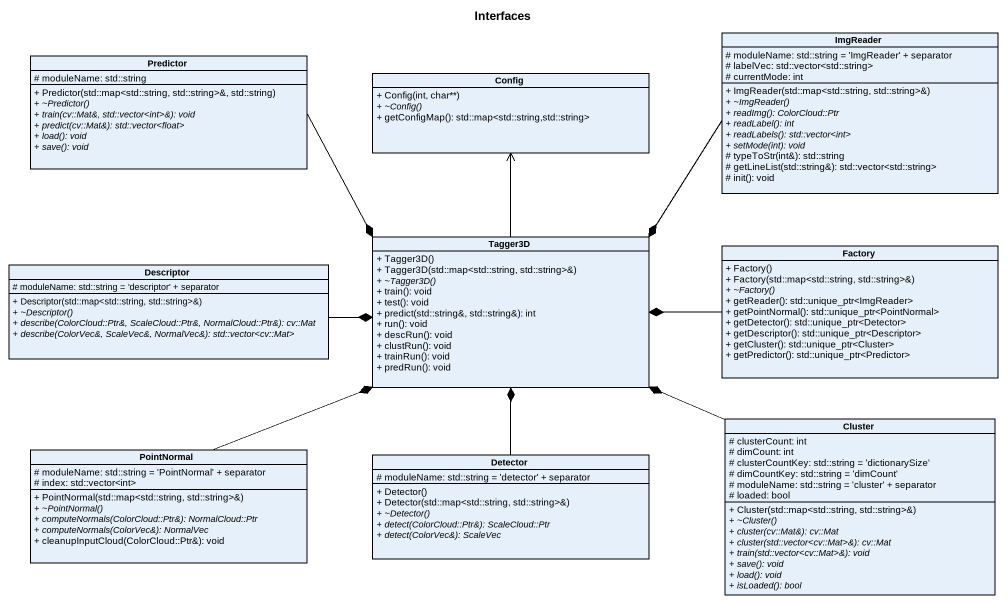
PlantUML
@startuml
title Interfaces
hide circle
hide empty members
skinparam classAttributeIconSize 0
class ImgReader {
  # moduleName: std::string = 'ImgReader' + separator
  # labelVec: std::vector<std::string>
  # currentMode: int
  + ImgReader(std::map<std::string, std::string>&)
  {abstract} + ~ImgReader()
  {abstract} + readImg(): ColorCloud::Ptr
  {abstract} + readLabel(): int
  {abstract} + readLabels(): std::vector<int>
  {abstract} + setMode(int): void
  # typeToStr(int&): std::string
  # getLineList(std::string&): std::vector<std::string>
  # init(): void
}
class Predictor {
  # moduleName: std::string
  + Predictor(std::map<std::string, std::string>&, std::string)
  {abstract} + ~Predictor()
  {abstract} + train(cv::Mat&, std::vector<int>&): void
  {abstract} + predict(cv::Mat&): std::vector<float>
  {abstract} + load(): void
  {abstract} + save(): void
}
class Config {
  + Config(int, char**)
  {abstract} + ~Config()
  + getConfigMap(): std::map<std::string,std::string>
}
class Tagger3D {
  + Tagger3D()
  + Tagger3D(std::map<std::string, std::string>&)
  {abstract} + ~Tagger3D()
  + train(): void
  + test(): void
  + predict(std::string&, std::string&): int
  + run(): void
  + descRun(): void
  + clustRun(): void
  + trainRun(): void
  + predRun(): void
}
class Descriptor {
  # moduleName: std::string = 'descriptor' + separator
  + Descriptor(std::map<std::string, std::string>&)
  {abstract} + ~Descriptor()
  {abstract} + describe(ColorCloud::Ptr&, ScaleCloud::Ptr&, NormalCloud::Ptr&): cv::Mat
  {abstract} + describe(ColorVec&, ScaleVec&, NormalVec&): std::vector<cv::Mat>
}
class Factory {
  + Factory()
  + Factory(std::map<std::string, std::string>&)
  {abstract} + ~Factory()
  + getReader(): std::unique_ptr<ImgReader>
  + getPointNormal(): std::unique_ptr<PointNormal>
  + getDetector(): std::unique_ptr<Detector>
  + getDescriptor(): std::unique_ptr<Descriptor>
  + getCluster(): std::unique_ptr<Cluster>
  + getPredictor(): std::unique_ptr<Predictor>
}
class Cluster {
  # clusterCount: int
  # dimCount: int
  # clusterCountKey: std::string = 'dictionarySize'
  # dimCountKey: std::string = 'dimCount'
  # moduleName: std::string = 'cluster' + separator
  # loaded: bool
  + Cluster(std::map<std::string, std::string>&)
  {abstract} + ~Cluster()
  {abstract} + cluster(cv::Mat&): cv::Mat
  {abstract} + cluster(std::vector<cv::Mat>&): cv::Mat
  {abstract} + train(std::vector<cv::Mat>&): void
  {abstract} + save(): void
  {abstract} + load(): void
  {abstract} + isLoaded(): bool
}
class PointNormal {
  # moduleName: std::string = 'PointNormal' + separator
  # index: std::vector<int>
  + PointNormal(std::map<std::string, std::string>&)
  {abstract} + ~PointNormal()
  {abstract} + computeNormals(ColorCloud::Ptr&): NormalCloud::Ptr
  {abstract} + computeNormals(ColorVec&): NormalVec
  + cleanupInputCloud(ColorCloud::Ptr&): void
}
class Detector {
  # moduleName: std::string = 'detector' + separator
  + Detector()
  + Detector(std::map<std::string, std::string>&)
  {abstract} + ~Detector()
  {abstract} + detect(ColorCloud::Ptr&): ScaleCloud::Ptr
  {abstract} + detect(ColorVec&): ScaleVec
}
ImgReader -left-* Tagger3D
Predictor -right-* Tagger3D
Tagger3D -up-> Config
Descriptor -right-* Tagger3D
Factory -left-* Tagger3D
Cluster -left-* Tagger3D
PointNormal -right-* Tagger3D
Detector -up-* Tagger3D
@enduml
